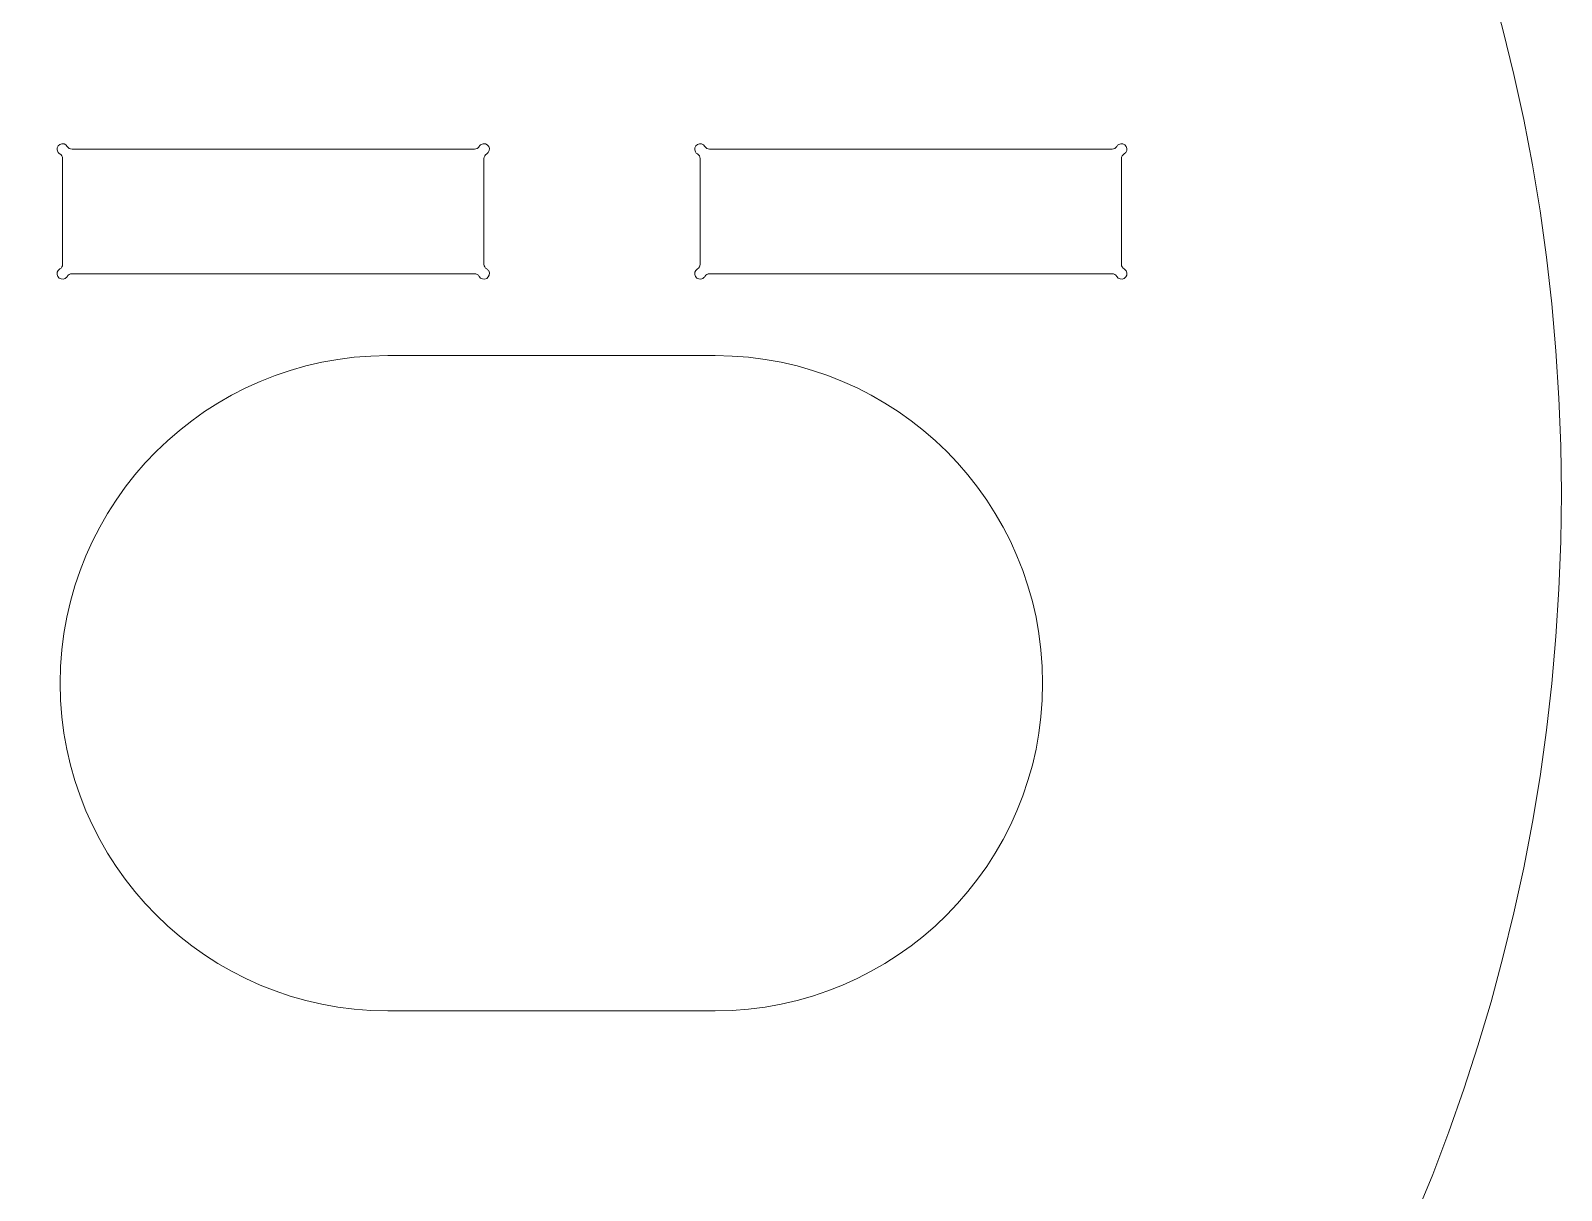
# Model space of a CAD drawing. Header units: inches. Extents: x -62 to 106, y -38 to 151.
# Drawn here: x 70.77 to 105.83, y 92.4 to 118.95 of the extents above; entities that cross this region are included whole.
import ezdxf

# ---------------------------------------------------------------- set-up
doc = ezdxf.new("R2010")
doc.units = ezdxf.units.IN
doc.header["$MEASUREMENT"] = 0
doc.layers.add('______', color=7, linetype='Continuous')

# ---------------------------------------------------------------- blocks, each defined once
blk = doc.blocks.new('block 2')
at = {"layer": '______', "lineweight": 0}
blk.add_open_spline([(105.832, 108.352), (105.832, 131.824), (86.804, 150.852), (63.332, 150.852), (39.859, 150.852), (20.832, 131.824), (20.832, 108.352), (20.832, 84.879), (39.859, 65.851), (63.332, 65.851), (86.804, 65.851), (105.832, 84.879), (105.832, 108.352), (105.832, 108.352), (105.832, 108.352), (105.832, 108.352)], degree=3, knots=[0, 0, 0, 0, 1, 1, 1, 2, 2, 2, 3, 3, 3, 4, 4, 4, 5, 5, 5, 5], dxfattribs=at)
blk = doc.blocks.new('block 31')
at = {"layer": '______', "lineweight": 0}
blk.add_lwpolyline([(71.723, 113.387), (80.94, 113.387)], dxfattribs=at)
blk = doc.blocks.new('block 32')
at = {"layer": '______', "lineweight": 0}
blk.add_lwpolyline([(80.94, 116.237), (71.723, 116.237)], dxfattribs=at)
blk = doc.blocks.new('block 33')
at = {"layer": '______', "lineweight": 0}
blk.add_lwpolyline([(71.507, 116.02), (71.507, 113.603)], dxfattribs=at)
blk = doc.blocks.new('block 34')
at = {"layer": '______', "lineweight": 0}
blk.add_lwpolyline([(81.157, 113.603), (81.157, 116.02)], dxfattribs=at)
blk = doc.blocks.new('block 35')
at = {"layer": '______', "lineweight": 0}
blk.add_lwpolyline([(86.323, 113.387), (95.54, 113.387)], dxfattribs=at)
blk = doc.blocks.new('block 36')
at = {"layer": '______', "lineweight": 0}
blk.add_lwpolyline([(95.54, 116.237), (86.323, 116.237)], dxfattribs=at)
blk = doc.blocks.new('block 37')
at = {"layer": '______', "lineweight": 0}
blk.add_lwpolyline([(86.107, 116.02), (86.107, 113.603)], dxfattribs=at)
blk = doc.blocks.new('block 38')
at = {"layer": '______', "lineweight": 0}
blk.add_lwpolyline([(95.756, 113.603), (95.756, 116.02)], dxfattribs=at)
blk = doc.blocks.new('block 102')
at = {"lineweight": 0}
blk.add_open_spline([(78.952, 111.511), (74.81, 111.511), (71.452, 108.153), (71.452, 104.011), (71.452, 99.869), (74.81, 96.511), (78.952, 96.511)], degree=3, knots=[0, 0, 0, 0, 1, 1, 1, 2, 2, 2, 2], dxfattribs=at)
blk = doc.blocks.new('block 103')
at = {"lineweight": 0}
blk.add_open_spline([(86.452, 96.511), (90.594, 96.511), (93.952, 99.869), (93.952, 104.011), (93.952, 108.153), (90.594, 111.511), (86.452, 111.511)], degree=3, knots=[0, 0, 0, 0, 1, 1, 1, 2, 2, 2, 2], dxfattribs=at)
blk = doc.blocks.new('block 104')
at = {"lineweight": 0}
blk.add_lwpolyline([(78.952, 111.511), (86.452, 111.511)], dxfattribs=at)
blk = doc.blocks.new('block 105')
at = {"lineweight": 0}
blk.add_lwpolyline([(78.952, 96.511), (86.452, 96.511)], dxfattribs=at)
blk = doc.blocks.new('block 141')
at = {"lineweight": 0}
blk.add_open_spline([(71.444, 113.495), (71.384, 113.461), (71.364, 113.384), (71.398, 113.324), (71.433, 113.264), (71.509, 113.244), (71.569, 113.279), (71.588, 113.29), (71.604, 113.306), (71.615, 113.324)], degree=3, knots=[0, 0, 0, 0, 1, 1, 1, 2, 2, 2, 3, 3, 3, 3], dxfattribs=at)
blk = doc.blocks.new('block 142')
at = {"lineweight": 0}
blk.add_open_spline([(71.615, 116.299), (71.637, 116.261), (71.678, 116.237), (71.723, 116.237)], degree=3, dxfattribs=at)
blk = doc.blocks.new('block 143')
at = {"lineweight": 0}
blk.add_open_spline([(81.048, 113.324), (81.083, 113.264), (81.159, 113.244), (81.219, 113.279), (81.279, 113.313), (81.299, 113.39), (81.265, 113.45), (81.254, 113.468), (81.238, 113.484), (81.219, 113.495)], degree=3, knots=[0, 0, 0, 0, 1, 1, 1, 2, 2, 2, 3, 3, 3, 3], dxfattribs=at)
blk = doc.blocks.new('block 144')
at = {"lineweight": 0}
blk.add_open_spline([(71.615, 116.299), (71.58, 116.359), (71.504, 116.379), (71.444, 116.345), (71.384, 116.31), (71.364, 116.234), (71.398, 116.175), (71.409, 116.155), (71.425, 116.14), (71.444, 116.128)], degree=3, knots=[0, 0, 0, 0, 1, 1, 1, 2, 2, 2, 3, 3, 3, 3], dxfattribs=at)
blk = doc.blocks.new('block 145')
at = {"lineweight": 0}
blk.add_open_spline([(81.219, 116.128), (81.279, 116.163), (81.299, 116.239), (81.265, 116.299), (81.231, 116.359), (81.154, 116.379), (81.094, 116.345), (81.075, 116.334), (81.059, 116.319), (81.048, 116.299)], degree=3, knots=[0, 0, 0, 0, 1, 1, 1, 2, 2, 2, 3, 3, 3, 3], dxfattribs=at)
blk = doc.blocks.new('block 146')
at = {"lineweight": 0}
blk.add_open_spline([(71.507, 116.02), (71.507, 116.065), (71.483, 116.106), (71.444, 116.128)], degree=3, dxfattribs=at)
blk = doc.blocks.new('block 147')
at = {"lineweight": 0}
blk.add_open_spline([(71.444, 113.495), (71.483, 113.517), (71.507, 113.558), (71.507, 113.603)], degree=3, dxfattribs=at)
blk = doc.blocks.new('block 148')
at = {"lineweight": 0}
blk.add_open_spline([(71.723, 113.387), (71.678, 113.387), (71.637, 113.363), (71.615, 113.324)], degree=3, dxfattribs=at)
blk = doc.blocks.new('block 149')
at = {"lineweight": 0}
blk.add_open_spline([(80.94, 116.237), (80.985, 116.237), (81.026, 116.261), (81.048, 116.299)], degree=3, dxfattribs=at)
blk = doc.blocks.new('block 150')
at = {"lineweight": 0}
blk.add_open_spline([(81.219, 116.128), (81.18, 116.106), (81.157, 116.065), (81.157, 116.02)], degree=3, dxfattribs=at)
blk = doc.blocks.new('block 151')
at = {"lineweight": 0}
blk.add_open_spline([(81.157, 113.603), (81.157, 113.558), (81.18, 113.517), (81.219, 113.495)], degree=3, dxfattribs=at)
blk = doc.blocks.new('block 152')
at = {"lineweight": 0}
blk.add_open_spline([(81.048, 113.324), (81.026, 113.363), (80.985, 113.387), (80.94, 113.387)], degree=3, dxfattribs=at)
blk = doc.blocks.new('block 153')
at = {"lineweight": 0}
blk.add_open_spline([(86.044, 113.495), (85.984, 113.461), (85.964, 113.384), (85.999, 113.324), (86.033, 113.264), (86.109, 113.244), (86.169, 113.279), (86.188, 113.29), (86.204, 113.306), (86.215, 113.324)], degree=3, knots=[0, 0, 0, 0, 1, 1, 1, 2, 2, 2, 3, 3, 3, 3], dxfattribs=at)
blk = doc.blocks.new('block 154')
at = {"lineweight": 0}
blk.add_open_spline([(86.215, 116.299), (86.237, 116.261), (86.278, 116.237), (86.323, 116.237)], degree=3, dxfattribs=at)
blk = doc.blocks.new('block 155')
at = {"lineweight": 0}
blk.add_open_spline([(95.648, 113.324), (95.683, 113.264), (95.759, 113.244), (95.819, 113.279), (95.879, 113.313), (95.899, 113.39), (95.865, 113.45), (95.854, 113.468), (95.838, 113.484), (95.819, 113.495)], degree=3, knots=[0, 0, 0, 0, 1, 1, 1, 2, 2, 2, 3, 3, 3, 3], dxfattribs=at)
blk = doc.blocks.new('block 156')
at = {"lineweight": 0}
blk.add_open_spline([(86.215, 116.299), (86.18, 116.359), (86.104, 116.379), (86.044, 116.345), (85.984, 116.31), (85.964, 116.234), (85.999, 116.175), (86.009, 116.155), (86.025, 116.14), (86.044, 116.128)], degree=3, knots=[0, 0, 0, 0, 1, 1, 1, 2, 2, 2, 3, 3, 3, 3], dxfattribs=at)
blk = doc.blocks.new('block 157')
at = {"lineweight": 0}
blk.add_open_spline([(95.819, 116.128), (95.879, 116.163), (95.899, 116.239), (95.865, 116.299), (95.83, 116.359), (95.754, 116.379), (95.694, 116.345), (95.675, 116.334), (95.659, 116.319), (95.648, 116.299)], degree=3, knots=[0, 0, 0, 0, 1, 1, 1, 2, 2, 2, 3, 3, 3, 3], dxfattribs=at)
blk = doc.blocks.new('block 158')
at = {"lineweight": 0}
blk.add_open_spline([(86.107, 116.02), (86.107, 116.065), (86.083, 116.106), (86.044, 116.128)], degree=3, dxfattribs=at)
blk = doc.blocks.new('block 159')
at = {"lineweight": 0}
blk.add_open_spline([(86.044, 113.495), (86.083, 113.517), (86.107, 113.558), (86.107, 113.603)], degree=3, dxfattribs=at)
blk = doc.blocks.new('block 160')
at = {"lineweight": 0}
blk.add_open_spline([(86.323, 113.387), (86.278, 113.387), (86.237, 113.363), (86.215, 113.324)], degree=3, dxfattribs=at)
blk = doc.blocks.new('block 161')
at = {"lineweight": 0}
blk.add_open_spline([(95.54, 116.237), (95.585, 116.237), (95.626, 116.261), (95.648, 116.299)], degree=3, dxfattribs=at)
blk = doc.blocks.new('block 162')
at = {"lineweight": 0}
blk.add_open_spline([(95.819, 116.128), (95.781, 116.106), (95.756, 116.065), (95.756, 116.02)], degree=3, dxfattribs=at)
blk = doc.blocks.new('block 163')
at = {"lineweight": 0}
blk.add_open_spline([(95.756, 113.603), (95.756, 113.558), (95.781, 113.517), (95.819, 113.495)], degree=3, dxfattribs=at)
blk = doc.blocks.new('block 164')
at = {"lineweight": 0}
blk.add_open_spline([(95.648, 113.324), (95.626, 113.363), (95.585, 113.387), (95.54, 113.387)], degree=3, dxfattribs=at)

msp = doc.modelspace()

# ---------------------------------------------------------------- block references
for name in ['block 144', 'block 146', 'block 142', 'block 149', 'block 145', 'block 150', 'block 156', 'block 158', 'block 154', 'block 161', 'block 157', 'block 162', 'block 147', 'block 151', 'block 159', 'block 163', 'block 141', 'block 148', 'block 152', 'block 143', 'block 153', 'block 160', 'block 164', 'block 155', 'block 102', 'block 104', 'block 103', 'block 105']:
    msp.add_blockref(name, (0, 0))
at = {"layer": '______'}
for name in ['block 2', 'block 32', 'block 36', 'block 33', 'block 34', 'block 37', 'block 38', 'block 31', 'block 35']:
    msp.add_blockref(name, (0, 0), dxfattribs=at)

doc.saveas('drawing.dxf')
